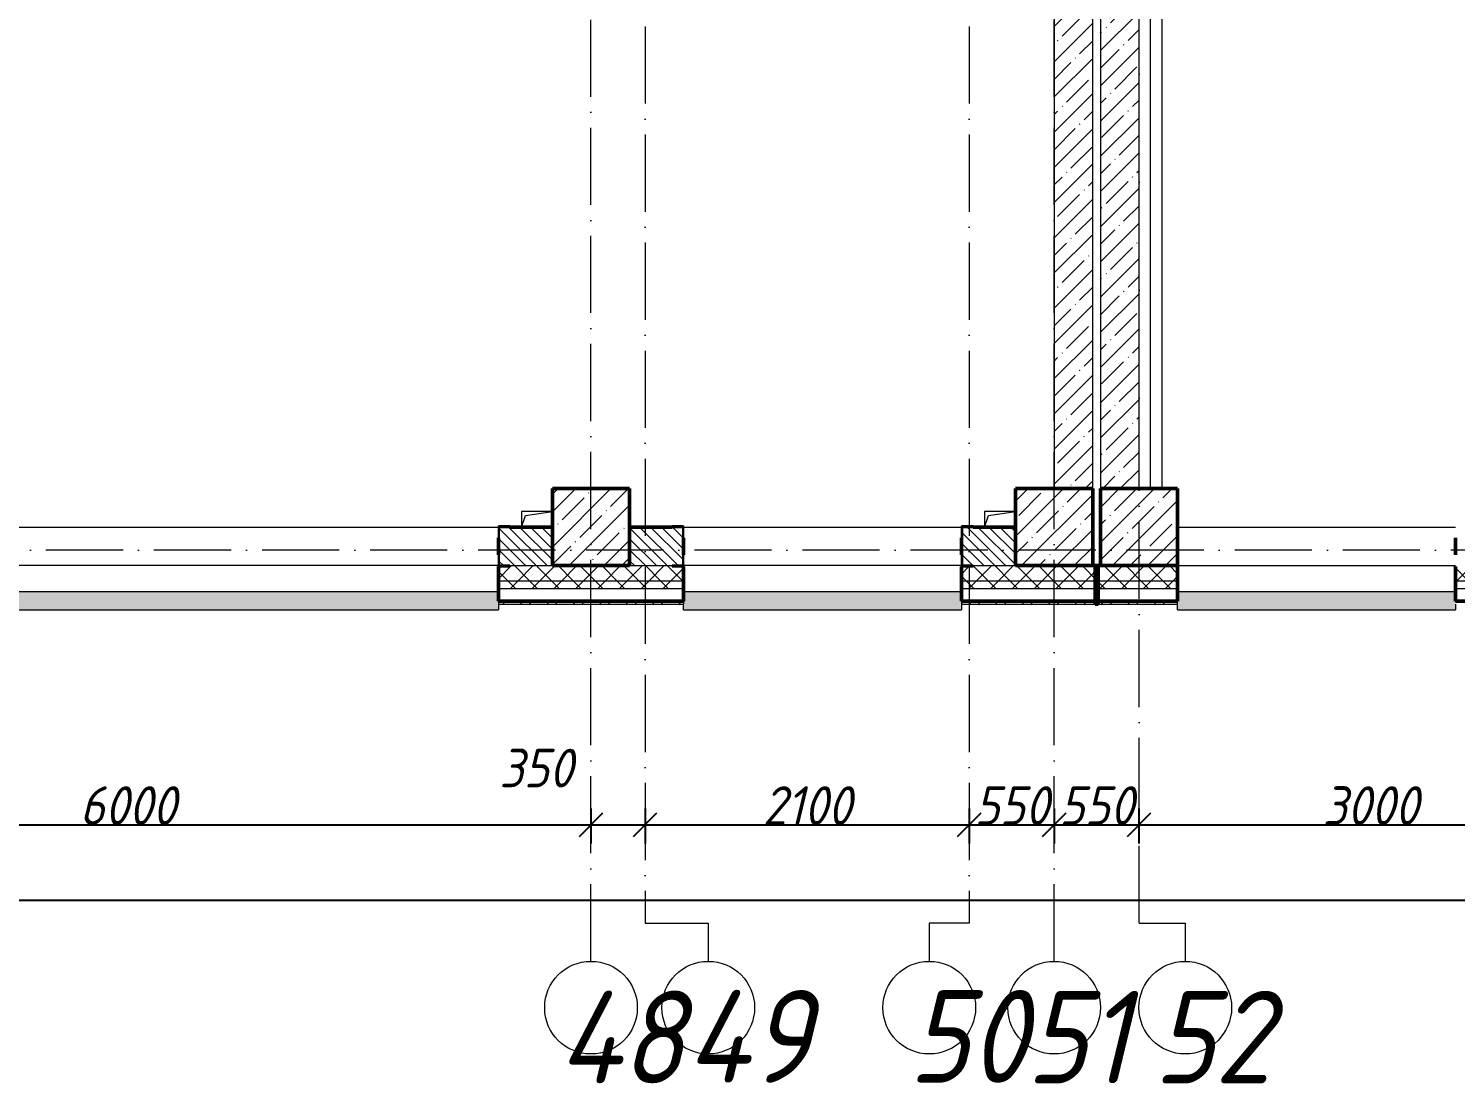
# Model space of a CAD drawing. Header units: millimetres. Extents: x -12989 to 629078, y -109036 to 555275.
# Drawn here: x 577970 to 587213, y 260618 to 267452 of the extents above; entities that cross this region are included whole.
import ezdxf

# ---------------------------------------------------------------- set-up
doc = ezdxf.new("R2010")
doc.units = ezdxf.units.MM
doc.linetypes.add('50_200_ШТРИХ_1Т_ш5_п1_п1_', pattern=[700, 500, -100, 0, -100])
for name, color, linetype, lineweight in [('A-____-____-DIMS', 7, 'Continuous', 9), ('A-DETL-____-OTLN-4', 7, 'Continuous', 18), ('A-GENM-____-MCUT', 7, 'Continuous', 25), ('A-GENM-____-OTLN', 7, 'Continuous', 9), ('A-GENM-____-OTLN-1', 7, 'Continuous', 25), ('A-GLAZ-____-OTLN', 7, 'Continuous', 9), ('A-WALL-____-MCUT-1', 7, 'Continuous', 9), ('A-WALL-____-MCUT-2', 7, 'Continuous', 50), ('A-WALL-____-MCUT-3', 7, 'Continuous', 9), ('A-WALL-____-OTLN', 7, 'Continuous', 9), ('A-WALL-____-PATT-1', 7, 'Continuous', 9), ('A-WALL-FNSH-MCUT-1', 7, 'Continuous', 9), ('S-COLS-____-MCUT', 7, 'Continuous', 50), ('S-COLS-____-OTLN', 7, 'Continuous', 9), ('S-GRID-____-IDEN', 7, 'Continuous', 9), ('S-GRID-____-OTLN', 7, 'Continuous', 9), ('S-GRID-____-OTLN-1', 7, '50_200_ШТРИХ_1Т_ш5_п1_п1_', 9)]:
    doc.layers.add(name, color=color, linetype=linetype, lineweight=lineweight)
doc.layers.add('A-GLAZ-____-OTLN-1', color=7, linetype='Continuous', lineweight=9, true_color=0xc0c0c0)
doc.styles.add('ISOCPEUR_I', font='isocpeui.ttf', dxfattribs={"width": 0.9, "height": 2.5})
doc.styles.add('ISOCPEUR_I_9', font='isocpeui.ttf', dxfattribs={"width": 0.9, "height": 250})
doc.dimstyles.new('ISO-2_5_0_9К_БОЛЬШОЙ_ОСИ', dxfattribs={"dimscale": 304.8, "dimtxt": 248.995294, "dimasz": 0.492126, "dimexe": 0.393701, "dimexo": 0, "dimgap": 0, "dimtad": 1, "dimdec": 0, "dimzin": 0, "dimdsep": 46, "dimtxsty": 'ISOCPEUR_I_9', "dimblk1": 'OBLIQUE', "dimblk2": 'OBLIQUE', "dimsah": 1, "dimcen": 0.09, "dimdle": 0.393701, "dimazin": 0, "dimtfac": 1, "dimtdec": 4, "dimtix": 1, "dimtmove": 0, "dimatfit": 3, "dimfxl": 1, "dimtvp": 1, "dimtolj": 1, "dimtzin": 0, "dimarcsym": 2})
doc.dimstyles.new('ISO-2_5_0_9К_БОЛЬШОЙ_ОСИ_1', dxfattribs={"dimscale": 304.8, "dimtxt": 248.995294, "dimasz": 0.492126, "dimexe": 0.393701, "dimexo": 0, "dimgap": 0, "dimtad": 1, "dimdec": 0, "dimzin": 0, "dimdsep": 46, "dimtxsty": 'ISOCPEUR_I_9', "dimblk1": 'OBLIQUE', "dimblk2": 'OBLIQUE', "dimsah": 1, "dimcen": 0.09, "dimdle": 0.393701, "dimazin": 0, "dimtfac": 1, "dimtdec": 4, "dimtix": 1, "dimtmove": 1, "dimatfit": 3, "dimfxl": 1, "dimtvp": 1, "dimtolj": 1, "dimtzin": 0, "dimarcsym": 2})
pattern_1 = [(45, (513013.31, 265891.49), (-114.04925, 114.04925), []), (45, (513127.36, 265891.49), (-114.04925, 114.04925), [201.612, -40.322, 3.353, -36.97])]
pattern_2 = [(135, (513013.31, 265891.49), (-35.35534, -35.35534), [])]
pattern_3 = [(45, (513013.31, 265891.49), (-85.53659, 85.53659), []), (45, (513070.34, 265891.49), (-85.53659, 85.53659), [])]
pattern_4 = [(45, (513013.31, 265891.49), (-70.71068, 70.71068), []), (135, (513013.31, 265891.49), (-70.71068, -70.71068), [])]

# ---------------------------------------------------------------- blocks, each defined once
blk = doc.blocks.new('BSC_Колонна _Прямоугольная - 500х500-V60-АР1_План отверстий 1 этажа в осях 1-64_А-ГГ')
at = {"layer": 'S-COLS-____-OTLN'}
h = blk.add_hatch(dxfattribs=at)
h.set_pattern_fill('FP_92', color=256, style=0, pattern_type=2)
h.set_pattern_definition([(45, (-71600, 1668.96), (-114.04925, 114.04925), []), (45, (-71485.95, 1668.96), (-114.04925, 114.04925), [201.613, -40.323, 3.353, -36.97])])
h.paths.add_polyline_path([(-250, -250), (250, -250), (250, 250), (-250, 250)], flags=0)
at = {"layer": 'S-COLS-____-MCUT'}
for p, q in [((250, 250), (-250, 250)), ((-250, 250), (-250, -250)), ((250, -250), (250, 250)), ((-250, -250), (250, -250))]:
    blk.add_line(p, q, dxfattribs=at)
blk = doc.blocks.new('BSC_Колонна _Прямоугольная - 500х500-V62-АР1_План отверстий 1 этажа в осях 1-64_А-ГГ')
at = {"layer": 'S-COLS-____-OTLN'}
h = blk.add_hatch(dxfattribs=at)
h.set_pattern_fill('FP_94', color=256, style=0, pattern_type=2)
h.set_pattern_definition([(45, (-68600, 1668.96), (-114.04925, 114.04925), []), (45, (-68485.95, 1668.96), (-114.04925, 114.04925), [201.613, -40.323, 3.353, -36.97])])
h.paths.add_polyline_path([(-250, -250), (250, -250), (250, 250), (-250, 250)], flags=0)
at = {"layer": 'S-COLS-____-MCUT'}
for p, q in [((250, 250), (-250, 250)), ((-250, 250), (-250, -250)), ((250, -250), (250, 250)), ((-250, -250), (250, -250))]:
    blk.add_line(p, q, dxfattribs=at)
blk = doc.blocks.new('BSC_Колонна _Прямоугольная - 500х500-V122-АР1_План отверстий 1 этажа в осях 1-64_А-ГГ')
at = {"layer": 'S-COLS-____-OTLN'}
h = blk.add_hatch(dxfattribs=at)
h.set_pattern_fill('FP_155', color=256, style=0, pattern_type=2)
h.set_pattern_definition([(45, (-72150, 1668.96), (-114.04925, 114.04925), []), (45, (-72035.95, 1668.96), (-114.04925, 114.04925), [201.613, -40.323, 3.353, -36.97])])
h.paths.add_polyline_path([(-250, -250), (250, -250), (250, 250), (-250, 250)], flags=0)
at = {"layer": 'S-COLS-____-MCUT'}
for p, q in [((250, 250), (-250, 250)), ((-250, 250), (-250, -250)), ((250, -250), (250, 250)), ((-250, -250), (250, -250))]:
    blk.add_line(p, q, dxfattribs=at)
blk = doc.blocks.new('Фахверк_СКБ_Уголок - 250_2700-27497298-АР1_План отверстий 1 этажа в осях 1-64_А-ГГ')
at = {"layer": 'A-GENM-____-MCUT'}
for p, q in [((200, 181), (125, 181)), ((125, 181), (125, 106)), ((125, 106), (131, 106)), ((131, 106), (131, 175)), ((131, 175), (200, 175)), ((200, 175), (200, 181)), ((131, -6), (125, -6)), ((125, -6), (125, -81)), ((125, -81), (200, -81)), ((131, -75), (131, -6)), ((200, -75), (131, -75)), ((200, -81), (200, -75))]:
    blk.add_line(p, q, dxfattribs=at)
blk = doc.blocks.new('Отлив_СКБ - Отлив витража_120_НВФ-31885688-АР1_План отверстий 1 этажа в осях 1-64_А-ГГ')
at = {"layer": 'A-GLAZ-____-OTLN-1'}
for points in [[(3948.7, -2), (4800, -2), (4800, 0), (0, 0), (0, -2), (413.8, -2)], [(3948.7, -120), (4800, -120), (4800, -2), (0, -2), (0, -120), (413.8, -120)]]:
    blk.add_hatch(color=256, dxfattribs=at).paths.add_polyline_path(points, flags=0)
at = {"layer": 'A-GLAZ-____-OTLN'}
for p, q in [((0, 0), (4800, 0)), ((4800, -2), (0, -2)), ((0, -120), (0, -83)), ((4800, -83), (4800, -120)), ((0, -120), (4800, -120))]:
    blk.add_line(p, q, dxfattribs=at)
blk = doc.blocks.new('AR_Отверстие прямоугольное _в плите_ - AR_Отверстие прямоугольное _в плите_-30511715-АР1_План отверстий 1 этажа в осях 1-64_А-ГГ')
at = {"layer": 'A-GENM-____-OTLN'}
for p, q in [((100, 50), (-100, 50)), ((-100, 50), (-100, -50)), ((-100, -50), (-75, 25)), ((-75, 25), (100, 50))]:
    blk.add_line(p, q, dxfattribs=at)
blk = doc.blocks.new('Отлив_СКБ - Отлив витража_120_НВФ-31885687-АР1_План отверстий 1 этажа в осях 1-64_А-ГГ')
at = {"layer": 'A-GLAZ-____-OTLN-1'}
for points in [[(0, -2), (1800, -2), (1800, 0), (0, 0)], [(0, -120), (1800, -120), (1800, -2), (0, -2), (0, -83)]]:
    blk.add_hatch(color=256, dxfattribs=at).paths.add_polyline_path(points, flags=0)
at = {"layer": 'A-GLAZ-____-OTLN'}
for p, q in [((0, 0), (1800, 0)), ((1800, -2), (0, -2)), ((0, -120), (0, -83)), ((1800, -63), (1800, -120)), ((0, -120), (1800, -120))]:
    blk.add_line(p, q, dxfattribs=at)
blk = doc.blocks.new('Отлив_СКБ - Отлив витража_120_НВФ-V210-АР1_План отверстий 1 этажа в осях 1-64_А-ГГ')
at = {"layer": 'A-GLAZ-____-OTLN-1'}
for points in [[(0, -2), (1800, -2), (1800, 0), (0, 0)], [(51.1, -120), (1800, -120), (1800, -2), (0, -2), (0, -120)]]:
    blk.add_hatch(color=256, dxfattribs=at).paths.add_polyline_path(points, flags=0)
at = {"layer": 'A-GLAZ-____-OTLN'}
for p, q in [((0, 0), (1800, 0)), ((1800, -2), (0, -2)), ((0, -120), (0, -83)), ((1800, -83), (1800, -120)), ((0, -120), (1800, -120))]:
    blk.add_line(p, q, dxfattribs=at)
blk = doc.blocks.new('Стены 8 - Стены 4-31196234-АР1_План отверстий 1 этажа в осях 1-64_А-ГГ')
at = {"layer": 'A-WALL-____-MCUT-2'}
for p, q in [((-1798.5, 41030.2), (-1798.5, 41010.2)), ((-1548.5, 41030.2), (-1798.5, 41030.2)), ((-1798.5, 41010.2), (-1548.5, 41010.2)), ((-1548.5, 41010.2), (-1548.5, 41030.2))]:
    blk.add_line(p, q, dxfattribs=at)
blk = doc.blocks.new('Ось сетки - Круг_Ø6_00__ISO-2_5_0_9K_-25732049-АР1_План отверстий 1 этажа в осях 1-64_А-ГГ')
at = {"layer": 'S-GRID-____-IDEN'}
blk.add_circle((0, 0), 3, dxfattribs=at)
blk = doc.blocks.new('_Oblique')
at = {"color": 0, "linetype": 'ByBlock', "lineweight": -2}
blk.add_line((-0.5, -0.5), (0.5, 0.5), dxfattribs=at)
blk = doc.blocks.new('*D5751')
at = {"layer": 'A-____-____-DIMS', "color": 0, "lineweight": -2, "transparency": 16777216}
for p, q in [((575613.3, 262399), (575613.3, 262173)), ((581613.3, 262399), (581613.3, 262173)), ((575493.3, 262293), (581733.3, 262293))]:
    blk.add_line(p, q, dxfattribs=at)
at = {"layer": 'Defpoints', "color": 0, "transparency": 16777216}
for p in [(575613.3, 262399), (581613.3, 262399), (581613.3, 262293)]:
    blk.add_point(p, dxfattribs=at)
at = {"layer": 'A-____-____-DIMS', "color": 0, "lineweight": -2, "transparency": 16777216, "xscale": 150, "yscale": 150, "zscale": 150, "rotation": 180}
blk.add_blockref('_Oblique', (575613.3, 262293), dxfattribs=at)
at = {"layer": 'A-____-____-DIMS', "color": 0, "lineweight": -2, "transparency": 16777216, "xscale": 150, "yscale": 150, "zscale": 150}
blk.add_blockref('_Oblique', (581613.3, 262293), dxfattribs=at)
at = {"layer": 'A-____-____-DIMS', "color": 0, "transparency": 16777216, "insert": (578613.3, 262418), "char_height": 250, "width": 758.478, "attachment_point": 5, "style": 'ISOCPEUR_I_9'}
blk.add_mtext('\\A1;6000', dxfattribs=at)
blk = doc.blocks.new('*D5752')
at = {"layer": 'A-____-____-DIMS', "color": 0, "lineweight": -2, "transparency": 16777216}
for p, q in [((581613.3, 262399), (581613.3, 262173)), ((581963.3, 262399), (581963.3, 262173)), ((581493.3, 262293), (582083.3, 262293))]:
    blk.add_line(p, q, dxfattribs=at)
at = {"layer": 'Defpoints', "color": 0, "transparency": 16777216}
for p in [(581613.3, 262399), (581963.3, 262399), (581963.3, 262293)]:
    blk.add_point(p, dxfattribs=at)
at = {"layer": 'A-____-____-DIMS', "color": 0, "lineweight": -2, "transparency": 16777216, "xscale": 150, "yscale": 150, "zscale": 150, "rotation": 180}
blk.add_blockref('_Oblique', (581613.3, 262293), dxfattribs=at)
at = {"layer": 'A-____-____-DIMS', "color": 0, "lineweight": -2, "transparency": 16777216, "xscale": 150, "yscale": 150, "zscale": 150}
blk.add_blockref('_Oblique', (581963.3, 262293), dxfattribs=at)
at = {"layer": 'A-____-____-DIMS', "color": 0, "transparency": 16777216, "insert": (581019.3, 262786.2), "char_height": 250, "width": 568.858, "attachment_point": 1, "line_spacing_factor": 1.149209, "style": 'ISOCPEUR_I_9'}
blk.add_mtext('\\A1;350', dxfattribs=at)
blk = doc.blocks.new('*D5753')
at = {"layer": 'A-____-____-DIMS', "color": 0, "lineweight": -2, "transparency": 16777216}
for p, q in [((581963.3, 262399), (581963.3, 262173)), ((584063.3, 262399), (584063.3, 262173)), ((581843.3, 262293), (584183.3, 262293))]:
    blk.add_line(p, q, dxfattribs=at)
at = {"layer": 'Defpoints', "color": 0, "transparency": 16777216}
for p in [(581963.3, 262399), (584063.3, 262399), (584063.3, 262293)]:
    blk.add_point(p, dxfattribs=at)
at = {"layer": 'A-____-____-DIMS', "color": 0, "lineweight": -2, "transparency": 16777216, "xscale": 150, "yscale": 150, "zscale": 150, "rotation": 180}
blk.add_blockref('_Oblique', (581963.3, 262293), dxfattribs=at)
at = {"layer": 'A-____-____-DIMS', "color": 0, "lineweight": -2, "transparency": 16777216, "xscale": 150, "yscale": 150, "zscale": 150}
blk.add_blockref('_Oblique', (584063.3, 262293), dxfattribs=at)
at = {"layer": 'A-____-____-DIMS', "color": 0, "transparency": 16777216, "insert": (583013.3, 262418), "char_height": 250, "width": 701.018, "attachment_point": 5, "style": 'ISOCPEUR_I_9'}
blk.add_mtext('\\A1;2100', dxfattribs=at)
blk = doc.blocks.new('*D5754')
at = {"layer": 'A-____-____-DIMS', "color": 0, "lineweight": -2, "transparency": 16777216}
for p, q in [((584063.3, 262399), (584063.3, 262173)), ((584613.3, 262399), (584613.3, 262173)), ((583943.3, 262293), (584733.3, 262293))]:
    blk.add_line(p, q, dxfattribs=at)
at = {"layer": 'Defpoints', "color": 0, "transparency": 16777216}
for p in [(584063.3, 262399), (584613.3, 262399), (584613.3, 262293)]:
    blk.add_point(p, dxfattribs=at)
at = {"layer": 'A-____-____-DIMS', "color": 0, "lineweight": -2, "transparency": 16777216, "xscale": 150, "yscale": 150, "zscale": 150, "rotation": 180}
blk.add_blockref('_Oblique', (584063.3, 262293), dxfattribs=at)
at = {"layer": 'A-____-____-DIMS', "color": 0, "lineweight": -2, "transparency": 16777216, "xscale": 150, "yscale": 150, "zscale": 150}
blk.add_blockref('_Oblique', (584613.3, 262293), dxfattribs=at)
at = {"layer": 'A-____-____-DIMS', "color": 0, "transparency": 16777216, "insert": (584338.3, 262418), "char_height": 250, "width": 568.858, "attachment_point": 5, "style": 'ISOCPEUR_I_9'}
blk.add_mtext('\\A1;550', dxfattribs=at)
blk = doc.blocks.new('*D5755')
at = {"layer": 'A-____-____-DIMS', "color": 0, "lineweight": -2, "transparency": 16777216}
for p, q in [((584613.3, 262399), (584613.3, 262173)), ((585163.3, 262399), (585163.3, 262173)), ((584493.3, 262293), (585283.3, 262293))]:
    blk.add_line(p, q, dxfattribs=at)
at = {"layer": 'Defpoints', "color": 0, "transparency": 16777216}
for p in [(584613.3, 262399), (585163.3, 262399), (585163.3, 262293)]:
    blk.add_point(p, dxfattribs=at)
at = {"layer": 'A-____-____-DIMS', "color": 0, "lineweight": -2, "transparency": 16777216, "xscale": 150, "yscale": 150, "zscale": 150, "rotation": 180}
blk.add_blockref('_Oblique', (584613.3, 262293), dxfattribs=at)
at = {"layer": 'A-____-____-DIMS', "color": 0, "lineweight": -2, "transparency": 16777216, "xscale": 150, "yscale": 150, "zscale": 150}
blk.add_blockref('_Oblique', (585163.3, 262293), dxfattribs=at)
at = {"layer": 'A-____-____-DIMS', "color": 0, "transparency": 16777216, "insert": (584888.3, 262418), "char_height": 250, "width": 568.858, "attachment_point": 5, "style": 'ISOCPEUR_I_9'}
blk.add_mtext('\\A1;550', dxfattribs=at)
blk = doc.blocks.new('*D5756')
at = {"layer": 'A-____-____-DIMS', "color": 0, "lineweight": -2, "transparency": 16777216}
for p, q in [((585163.3, 262399), (585163.3, 262173)), ((588163.3, 262399), (588163.3, 262173)), ((585043.3, 262293), (588283.3, 262293))]:
    blk.add_line(p, q, dxfattribs=at)
at = {"layer": 'Defpoints', "color": 0, "transparency": 16777216}
for p in [(585163.3, 262399), (588163.3, 262399), (588163.3, 262293)]:
    blk.add_point(p, dxfattribs=at)
at = {"layer": 'A-____-____-DIMS', "color": 0, "lineweight": -2, "transparency": 16777216, "xscale": 150, "yscale": 150, "zscale": 150, "rotation": 180}
blk.add_blockref('_Oblique', (585163.3, 262293), dxfattribs=at)
at = {"layer": 'A-____-____-DIMS', "color": 0, "lineweight": -2, "transparency": 16777216, "xscale": 150, "yscale": 150, "zscale": 150}
blk.add_blockref('_Oblique', (588163.3, 262293), dxfattribs=at)
at = {"layer": 'A-____-____-DIMS', "color": 0, "transparency": 16777216, "insert": (586663.3, 262418), "char_height": 250, "width": 758.478, "attachment_point": 5, "style": 'ISOCPEUR_I_9'}
blk.add_mtext('\\A1;3000', dxfattribs=at)
blk = doc.blocks.new('*D5763')
at = {"layer": 'A-____-____-DIMS', "color": 0, "lineweight": -2, "transparency": 16777216}
for p, q in [((510663.3, 261910.8), (510663.3, 261684.8)), ((614163.3, 261910.8), (614163.3, 261684.8)), ((510543.3, 261804.8), (614283.3, 261804.8))]:
    blk.add_line(p, q, dxfattribs=at)
at = {"layer": 'Defpoints', "color": 0, "transparency": 16777216}
for p in [(510663.3, 261910.8), (614163.3, 261910.8), (614163.3, 261804.8)]:
    blk.add_point(p, dxfattribs=at)
at = {"layer": 'A-____-____-DIMS', "color": 0, "lineweight": -2, "transparency": 16777216, "xscale": 150, "yscale": 150, "zscale": 150, "rotation": 180}
blk.add_blockref('_Oblique', (510663.3, 261804.8), dxfattribs=at)
at = {"layer": 'A-____-____-DIMS', "color": 0, "lineweight": -2, "transparency": 16777216, "xscale": 150, "yscale": 150, "zscale": 150}
blk.add_blockref('_Oblique', (614163.3, 261804.8), dxfattribs=at)
at = {"layer": 'A-____-____-DIMS', "color": 0, "transparency": 16777216, "insert": (562413.3, 261929.8), "char_height": 250, "width": 1080.257, "attachment_point": 5, "style": 'ISOCPEUR_I_9'}
blk.add_mtext('\\A1;103500', dxfattribs=at)

msp = doc.modelspace()

# ---------------------------------------------------------------- hatches: boundary and pattern name
at = {"layer": 'A-WALL-____-PATT-1'}
h = msp.add_hatch(dxfattribs=at)
h.set_pattern_fill('FP_27', color=256, style=0, pattern_type=2)
h.set_pattern_definition(pattern_1)
h.paths.add_polyline_path([(584863.3109, 264472.5335), (584863.3109, 271472.5335), (584613.3109, 271472.5335), (584613.3109, 264472.5335)], flags=0)
h = msp.add_hatch(dxfattribs=at)
h.set_pattern_fill('FP_27', color=256, style=0, pattern_type=2)
h.set_pattern_definition(pattern_1)
h.paths.add_polyline_path([(585163.3109, 264472.5335), (585163.3109, 271472.5335), (584913.3109, 271472.5335), (584913.3109, 264472.5335)], flags=0)
h = msp.add_hatch(dxfattribs=at)
h.set_pattern_fill('FP_6', color=256, style=0, pattern_type=2)
h.set_pattern_definition(pattern_2)
h.paths.add_polyline_path([(581363.3109, 263972.5335), (581363.3109, 264222.5335), (581019.3109, 264222.5335), (581019.3109, 264153.5335), (581013.3109, 264153.5335), (581013.3109, 264041.5335), (581019.3109, 264041.5335), (581019.3109, 263972.5335), (581269.3109, 263972.5335)], flags=0)
h.paths.add_polyline_path([(576207.3109, 263972.5335), (576207.3109, 264041.5335), (576213.3109, 264041.5335), (576213.3109, 264153.5335), (576207.3109, 264153.5335), (576207.3109, 264222.5335), (575863.3109, 264222.5335), (575863.3109, 263972.5335), (576138.3109, 263972.5335)], flags=0)
h = msp.add_hatch(dxfattribs=at)
h.set_pattern_fill('FP_6', color=256, style=0, pattern_type=2)
h.set_pattern_definition(pattern_2)
h.paths.add_polyline_path([(584088.3109, 263972.5335), (584363.3109, 263972.5335), (584363.3109, 264222.5335), (584019.3109, 264222.5335), (584019.3109, 264153.5335), (584013.3109, 264153.5335), (584013.3109, 264041.5335), (584019.3109, 264041.5335), (584019.3109, 263972.5335)], flags=0)
h.paths.add_polyline_path([(582138.3109, 263972.5335), (582207.3109, 263972.5335), (582207.3109, 264041.5335), (582213.3109, 264041.5335), (582213.3109, 264153.5335), (582207.3109, 264153.5335), (582207.3109, 264222.5335), (581863.3109, 264222.5335), (581863.3109, 263972.5335), (581929.468, 263972.5335)], flags=0)
h = msp.add_hatch(dxfattribs=at)
h.set_pattern_fill('FP_1', color=256, style=0, pattern_type=2)
h.set_pattern_definition(pattern_4)
h.paths.add_polyline_path([(613743.8252, 263872.5335), (614263.3109, 263872.5335), (614263.3109, 263972.5335), (605238.3109, 263972.5335), (605238.3109, 263966.5335), (605163.3109, 263966.5335), (605163.3109, 263872.5335), (611976.3609, 263872.5335)], flags=0)
h.paths.add_polyline_path([(603139.0395, 263872.5335), (603363.3109, 263872.5335), (603363.3109, 263966.5335), (603288.3109, 263966.5335), (603288.3109, 263972.5335), (598513.3109, 263972.5335), (598513.3109, 263872.5335), (602255.3073, 263872.5335)], flags=0)
h.paths.add_polyline_path([(597113.3109, 263872.5335), (597113.3109, 263972.5335), (596513.3109, 263972.5335), (596513.3109, 263872.5335)], flags=0)
h.paths.add_polyline_path([(594413.3109, 263872.5335), (594413.3109, 263972.5335), (593288.3109, 263972.5335), (593288.3109, 263966.5335), (593213.3109, 263966.5335), (593213.3109, 263872.5335), (594301.718, 263872.5335)], flags=0)
h.paths.add_polyline_path([(591413.3109, 263872.5335), (591413.3109, 263966.5335), (591338.3109, 263966.5335), (591338.3109, 263972.5335), (590288.3109, 263972.5335), (590288.3109, 263966.5335), (590213.3109, 263966.5335), (590213.3109, 263872.5335), (590766.7895, 263872.5335)], flags=0)
h.paths.add_polyline_path([(587288.3109, 263872.5335), (588413.3109, 263872.5335), (588413.3109, 263972.5335), (587288.3109, 263972.5335), (587288.3109, 263966.5335), (587213.3109, 263966.5335), (587213.3109, 263872.5335), (587231.8609, 263872.5335)], flags=0)
h.paths.add_polyline_path([(585413.3109, 263872.5335), (585413.3109, 263972.5335), (584088.3109, 263972.5335), (584088.3109, 263966.5335), (584013.3109, 263966.5335), (584013.3109, 263872.5335), (584580.6645, 263872.5335)], flags=0)
h.paths.add_polyline_path([(581929.468, 263872.5335), (582213.3109, 263872.5335), (582213.3109, 263966.5335), (582138.3109, 263966.5335), (582138.3109, 263972.5335), (581088.3109, 263972.5335), (581088.3109, 263966.5335), (581013.3109, 263966.5335), (581013.3109, 263872.5335), (581863.3109, 263872.5335)], flags=0)
h.paths.add_polyline_path([(575743.343, 263872.5335), (576213.3109, 263872.5335), (576213.3109, 263966.5335), (576138.3109, 263966.5335), (576138.3109, 263972.5335), (575088.3109, 263972.5335), (575088.3109, 263966.5335), (575013.3109, 263966.5335), (575013.3109, 263872.5335), (575363.3109, 263872.5335)], flags=0)
h.paths.add_polyline_path([(573213.3109, 263872.5335), (573213.3109, 263966.5335), (573138.3109, 263966.5335), (573138.3109, 263972.5335), (572088.3109, 263972.5335), (572088.3109, 263966.5335), (572013.3109, 263966.5335), (572013.3109, 263872.5335), (573092.1466, 263872.5335)], flags=0)
h.paths.add_polyline_path([(569557.218, 263872.5335), (570213.3109, 263872.5335), (570213.3109, 263966.5335), (570138.3109, 263966.5335), (570138.3109, 263972.5335), (569088.3109, 263972.5335), (569088.3109, 263966.5335), (569013.3109, 263966.5335), (569013.3109, 263872.5335), (569088.3109, 263872.5335)], flags=0)
h.paths.add_polyline_path([(566906.0216, 263872.5335), (567213.3109, 263872.5335), (567213.3109, 263966.5335), (567138.3109, 263966.5335), (567138.3109, 263972.5335), (566088.3109, 263972.5335), (566088.3109, 263966.5335), (566013.3109, 263966.5335), (566013.3109, 263872.5335), (566863.3109, 263872.5335)], flags=0)
h.paths.add_polyline_path([(563363.3109, 263872.5335), (564213.3109, 263872.5335), (564213.3109, 263966.5335), (564138.3109, 263966.5335), (564138.3109, 263972.5335), (563088.3109, 263972.5335), (563088.3109, 263966.5335), (563013.3109, 263966.5335), (563013.3109, 263872.5335), (563088.3109, 263872.5335)], flags=0)
h.paths.add_polyline_path([(561207.3109, 263872.5335), (561213.3109, 263872.5335), (561213.3109, 263966.5335), (561138.3109, 263966.5335), (561138.3109, 263972.5335), (560088.3109, 263972.5335), (560088.3109, 263966.5335), (560013.3109, 263966.5335), (560013.3109, 263872.5335), (561138.3109, 263872.5335)], flags=0)
h.paths.add_polyline_path([(558068.7002, 263872.5335), (558213.3109, 263872.5335), (558213.3109, 263966.5335), (558138.3109, 263966.5335), (558138.3109, 263972.5335), (557088.3109, 263972.5335), (557088.3109, 263966.5335), (557013.3109, 263966.5335), (557013.3109, 263872.5335), (557863.3109, 263872.5335)], flags=0)
h.paths.add_polyline_path([(555138.3109, 263872.5335), (555213.3109, 263872.5335), (555213.3109, 263966.5335), (555138.3109, 263966.5335), (555138.3109, 263972.5335), (554088.3109, 263972.5335), (554088.3109, 263966.5335), (554013.3109, 263966.5335), (554013.3109, 263872.5335), (554863.3109, 263872.5335)], flags=0)
h.paths.add_polyline_path([(551882.5751, 263872.5335), (552213.3109, 263872.5335), (552213.3109, 263966.5335), (552138.3109, 263966.5335), (552138.3109, 263972.5335), (551348.3109, 263972.5335), (551348.3109, 263872.5335), (551863.3109, 263872.5335)], flags=0)
h.paths.add_polyline_path([(551328.3109, 263872.5335), (551328.3109, 263972.5335), (550809.3109, 263972.5335), (550809.3109, 263872.5335), (550998.843, 263872.5335)], flags=0)
h.paths.add_polyline_path([(539510.3251, 263872.5335), (540013.3109, 263872.5335), (540013.3109, 263966.5335), (539938.3109, 263966.5335), (539938.3109, 263972.5335), (538809.3109, 263972.5335), (538809.3109, 263872.5335)], flags=0)
h.paths.add_polyline_path([(536938.3109, 263872.5335), (537013.3109, 263872.5335), (537013.3109, 263966.5335), (536938.3109, 263966.5335), (536938.3109, 263972.5335), (535888.3109, 263972.5335), (535888.3109, 263966.5335), (535813.3109, 263966.5335), (535813.3109, 263972.5335), (535809.3109, 263972.5335), (535809.3109, 263872.5335), (535975.3966, 263872.5335)], flags=0)
h.paths.add_polyline_path([(534013.3109, 263872.5335), (534013.3109, 263966.5335), (533938.3109, 263966.5335), (533938.3109, 263972.5335), (532809.3109, 263972.5335), (532809.3109, 263872.5335), (533324.2001, 263872.5335)], flags=0)
h.paths.add_polyline_path([(531013.3109, 263872.5335), (531013.3109, 263966.5335), (530938.3109, 263966.5335), (530938.3109, 263972.5335), (529809.3109, 263972.5335), (529809.3109, 263872.5335), (530673.0037, 263872.5335)], flags=0)
h.paths.add_polyline_path([(527413.3109, 263872.5335), (528013.3109, 263872.5335), (528013.3109, 263966.5335), (527938.3109, 263966.5335), (527938.3109, 263972.5335), (526888.3109, 263972.5335), (526888.3109, 263966.5335), (526813.3109, 263966.5335), (526813.3109, 263972.5335), (526809.3109, 263972.5335), (526809.3109, 263872.5335), (527138.0751, 263872.5335)], flags=0)
h.paths.add_polyline_path([(525807.3109, 263872.5335), (525813.3109, 263872.5335), (525813.3109, 263966.5335), (525738.3109, 263966.5335), (525738.3109, 263972.5335), (520488.3109, 263972.5335), (520488.3109, 263966.5335), (520413.3109, 263966.5335), (520413.3109, 263872.5335), (525738.3109, 263872.5335)], flags=0)
h.paths.add_polyline_path([(518300.7537, 263872.5335), (519417.3109, 263872.5335), (519417.3109, 263972.5335), (519413.3109, 263972.4447), (519413.3109, 263966.5335), (519338.3109, 263966.5335), (519338.3109, 263972.5335), (514913.3109, 263972.5335), (514913.3109, 263872.5335), (516533.2894, 263872.5335)], flags=0)
h.paths.add_polyline_path([(513513.3109, 263872.5335), (513513.3109, 263972.5335), (512913.3109, 263972.5335), (512913.3109, 263872.5335), (512998.3608, 263872.5335)], flags=0)
h.paths.add_polyline_path([(510563.3109, 263872.5335), (510813.3109, 263872.5335), (510813.3109, 263972.5335), (510563.3109, 263972.5335)], flags=0)
h = msp.add_hatch(dxfattribs=at)
h.set_pattern_fill('FP_1', color=256, style=0, pattern_type=2)
h.set_pattern_definition(pattern_4)
h.paths.add_polyline_path([(613743.8252, 263822.5335), (614363.3109, 263822.5335), (614363.3109, 263872.5335), (605163.3109, 263872.5335), (605163.3109, 263822.5335), (611976.3609, 263822.5335)], flags=0)
h.paths.add_polyline_path([(602255.3073, 263822.5335), (603363.3109, 263822.5335), (603363.3109, 263872.5335), (598513.3109, 263872.5335), (598513.3109, 263822.5335), (601371.5752, 263822.5335)], flags=0)
h.paths.add_polyline_path([(596513.3109, 263822.5335), (597113.3109, 263822.5335), (597113.3109, 263872.5335), (596513.3109, 263872.5335)], flags=0)
h.paths.add_polyline_path([(593213.3109, 263822.5335), (594413.3109, 263822.5335), (594413.3109, 263872.5335), (593213.3109, 263872.5335)], flags=0)
h.paths.add_polyline_path([(590766.7895, 263822.5335), (591413.3109, 263822.5335), (591413.3109, 263872.5335), (590213.3109, 263872.5335), (590213.3109, 263822.5335)], flags=0)
h.paths.add_polyline_path([(587231.8609, 263822.5335), (588413.3109, 263822.5335), (588413.3109, 263872.5335), (587213.3109, 263872.5335), (587213.3109, 263822.5335)], flags=0)
h.paths.add_polyline_path([(585413.3109, 263822.5335), (585413.3109, 263872.5335), (584013.3109, 263872.5335), (584013.3109, 263822.5335), (584580.6645, 263822.5335)], flags=0)
h.paths.add_polyline_path([(582213.3109, 263822.5335), (582213.3109, 263872.5335), (581013.3109, 263872.5335), (581013.3109, 263822.5335), (581929.468, 263822.5335)], flags=0)
h.paths.add_polyline_path([(575013.3109, 263822.5335), (576213.3109, 263822.5335), (576213.3109, 263872.5335), (575013.3109, 263872.5335)], flags=0)
h.paths.add_polyline_path([(573213.3109, 263822.5335), (573213.3109, 263872.5335), (572013.3109, 263872.5335), (572013.3109, 263822.5335), (573092.1466, 263822.5335)], flags=0)
h.paths.add_polyline_path([(569557.218, 263822.5335), (570213.3109, 263822.5335), (570213.3109, 263872.5335), (569013.3109, 263872.5335), (569013.3109, 263822.5335)], flags=0)
h.paths.add_polyline_path([(567213.3109, 263822.5335), (567213.3109, 263872.5335), (566013.3109, 263872.5335), (566013.3109, 263822.5335), (566906.0216, 263822.5335)], flags=0)
h.paths.add_polyline_path([(564213.3109, 263822.5335), (564213.3109, 263872.5335), (563013.3109, 263872.5335), (563013.3109, 263822.5335), (563371.093, 263822.5335)], flags=0)
h.paths.add_polyline_path([(561213.3109, 263822.5335), (561213.3109, 263872.5335), (560013.3109, 263872.5335), (560013.3109, 263822.5335), (560719.8966, 263822.5335)], flags=0)
h.paths.add_polyline_path([(557013.3109, 263822.5335), (558213.3109, 263822.5335), (558213.3109, 263872.5335), (557013.3109, 263872.5335)], flags=0)
h.paths.add_polyline_path([(554013.3109, 263822.5335), (555213.3109, 263822.5335), (555213.3109, 263872.5335), (554013.3109, 263872.5335)], flags=0)
h.paths.add_polyline_path([(551348.3109, 263822.5335), (552213.3109, 263822.5335), (552213.3109, 263872.5335), (551348.3109, 263872.5335)], flags=0)
h.paths.add_polyline_path([(550809.3109, 263822.5335), (551328.3109, 263822.5335), (551328.3109, 263872.5335), (550809.3109, 263872.5335)], flags=0)
h.paths.add_polyline_path([(539510.3251, 263822.5335), (540013.3109, 263822.5335), (540013.3109, 263872.5335), (538809.3109, 263872.5335), (538809.3109, 263822.5335)], flags=0)
h.paths.add_polyline_path([(535809.3109, 263822.5335), (537013.3109, 263822.5335), (537013.3109, 263872.5335), (535809.3109, 263872.5335)], flags=0)
h.paths.add_polyline_path([(532809.3109, 263822.5335), (534013.3109, 263822.5335), (534013.3109, 263872.5335), (532809.3109, 263872.5335)], flags=0)
h.paths.add_polyline_path([(531013.3109, 263822.5335), (531013.3109, 263872.5335), (529809.3109, 263872.5335), (529809.3109, 263822.5335), (530673.0037, 263822.5335)], flags=0)
h.paths.add_polyline_path([(528013.3109, 263822.5335), (528013.3109, 263872.5335), (526809.3109, 263872.5335), (526809.3109, 263822.5335), (527138.0751, 263822.5335)], flags=0)
h.paths.add_polyline_path([(525370.6108, 263822.5335), (525813.3109, 263822.5335), (525813.3109, 263872.5335), (520413.3109, 263872.5335), (520413.3109, 263822.5335), (523603.1465, 263822.5335)], flags=0)
h.paths.add_polyline_path([(518300.7537, 263822.5335), (519417.3109, 263822.5335), (519417.3109, 263872.5335), (514913.3109, 263872.5335), (514913.3109, 263822.5335), (516533.2894, 263822.5335)], flags=0)
h.paths.add_polyline_path([(513513.3109, 263822.5335), (513513.3109, 263872.5335), (512913.3109, 263872.5335), (512913.3109, 263822.5335), (512998.3608, 263822.5335)], flags=0)
h.paths.add_polyline_path([(510563.3109, 263822.5335), (510813.3109, 263822.5335), (510813.3109, 263872.5335), (510563.3109, 263872.5335)], flags=0)
h = msp.add_hatch(dxfattribs=at)
h.set_pattern_fill('FP_3', color=256, style=0, pattern_type=2)
h.set_pattern_definition(pattern_3)
h.paths.add_polyline_path([(584580.6645, 263722.5335), (584878.3109, 263722.5335), (584878.3109, 263742.5335), (584014.3109, 263742.5335), (584014.3109, 263722.5335)], flags=0)
h.paths.add_polyline_path([(582214.3109, 263722.5335), (582214.3109, 263742.5335), (581013.3109, 263742.5335), (581013.3109, 263722.5335), (581929.468, 263722.5335)], flags=0)
h.paths.add_polyline_path([(575743.343, 263722.5335), (576213.3109, 263722.5335), (576213.3109, 263742.5335), (575013.3109, 263742.5335), (575013.3109, 263722.5335)], flags=0)
h.paths.add_polyline_path([(573213.3109, 263722.5335), (573213.3109, 263742.5335), (572013.3109, 263742.5335), (572013.3109, 263722.5335), (573092.1466, 263722.5335)], flags=0)
h.paths.add_polyline_path([(569557.218, 263722.5335), (570213.3109, 263722.5335), (570213.3109, 263742.5335), (569013.3109, 263742.5335), (569013.3109, 263722.5335)], flags=0)
h.paths.add_polyline_path([(566906.0216, 263722.5335), (567213.3109, 263722.5335), (567213.3109, 263742.5335), (566013.3109, 263742.5335), (566013.3109, 263722.5335), (566022.2894, 263722.5335)], flags=0)
h.paths.add_polyline_path([(564213.3109, 263722.5335), (564213.3109, 263742.5335), (563014.3109, 263742.5335), (563014.3109, 263722.5335), (563371.093, 263722.5335)], flags=0)
h.paths.add_polyline_path([(561214.3109, 263722.5335), (561214.3109, 263742.5335), (560013.3109, 263742.5335), (560013.3109, 263722.5335), (560719.8966, 263722.5335)], flags=0)
h.paths.add_polyline_path([(558068.7002, 263722.5335), (558213.3109, 263722.5335), (558213.3109, 263742.5335), (557014.3109, 263742.5335), (557014.3109, 263722.5335), (557184.968, 263722.5335)], flags=0)
h.paths.add_polyline_path([(555214.3109, 263722.5335), (555214.3109, 263742.5335), (554013.3109, 263742.5335), (554013.3109, 263722.5335), (554533.7716, 263722.5335)], flags=0)
h.paths.add_polyline_path([(551882.5751, 263722.5335), (552213.3109, 263722.5335), (552213.3109, 263742.5335), (551348.3109, 263742.5335), (551348.3109, 263722.5335), (551440.7091, 263722.5335)], flags=0)
h = msp.add_hatch(dxfattribs=at)
h.set_pattern_fill('FP_3', color=256, style=0, pattern_type=2)
h.set_pattern_definition(pattern_3)
h.paths.add_polyline_path([(614493.3109, 263722.5335), (614493.3109, 263742.5335), (605163.3109, 263742.5335), (605163.3109, 263722.5335), (613743.8252, 263722.5335)], flags=0)
h.paths.add_polyline_path([(603139.0395, 263722.5335), (603363.3109, 263722.5335), (603363.3109, 263742.5335), (598513.3109, 263742.5335), (598513.3109, 263722.5335), (602255.3073, 263722.5335)], flags=0)
h.paths.add_polyline_path([(597113.3109, 263722.5335), (597113.3109, 263742.5335), (596513.3109, 263742.5335), (596513.3109, 263722.5335)], flags=0)
h.paths.add_polyline_path([(593213.3109, 263722.5335), (594413.3109, 263722.5335), (594413.3109, 263742.5335), (593213.3109, 263742.5335)], flags=0)
h.paths.add_polyline_path([(591413.3109, 263722.5335), (591413.3109, 263742.5335), (590213.3109, 263742.5335), (590213.3109, 263722.5335), (590766.7895, 263722.5335)], flags=0)
h.paths.add_polyline_path([(588413.3109, 263722.5335), (588413.3109, 263742.5335), (587213.3109, 263742.5335), (587213.3109, 263722.5335), (587231.8609, 263722.5335)], flags=0)
h.paths.add_polyline_path([(585413.3109, 263722.5335), (585413.3109, 263742.5335), (584898.3109, 263742.5335), (584898.3109, 263722.5335)], flags=0)

# ---------------------------------------------------------------- linework, layer by layer
at = {"layer": 'A-DETL-____-OTLN-4'}
for p, q in [((585238.3109, 264472.5335), (585238.3109, 271472.5335)), ((585313.3109, 264472.5335), (585313.3109, 271472.5335))]:
    msp.add_line(p, q, dxfattribs=at)
at = {"layer": 'A-WALL-____-MCUT-1'}
for p, q in [((584613.3109, 271472.5335), (584613.3109, 264472.5335)), ((584863.3109, 264472.5335), (584863.3109, 271472.5335)), ((584913.3109, 271472.5335), (584913.3109, 264472.5335)), ((585163.3109, 264472.5335), (585163.3109, 271472.5335))]:
    msp.add_line(p, q, dxfattribs=at)
at = {"layer": 'A-WALL-____-MCUT-2'}
for p, q in [((581363.3109, 264222.5335), (581088.3109, 264222.5335)), ((582138.3109, 264222.5335), (581863.3109, 264222.5335)), ((584363.3109, 264222.5335), (584088.3109, 264222.5335)), ((581013.3109, 264153.5335), (581013.3109, 264041.5335)), ((582213.3109, 264041.5335), (582213.3109, 264153.5335)), ((584013.3109, 264153.5335), (584013.3109, 264041.5335)), ((587213.3109, 264153.5335), (587213.3109, 264041.5335)), ((581013.3109, 263966.5335), (581013.3109, 263742.5335)), ((582213.3109, 263742.5335), (582213.3109, 263966.5335)), ((584013.3109, 263966.5335), (584013.3109, 263742.5335)), ((584913.3109, 263972.5335), (584863.3109, 263972.5335)), ((585413.3109, 263742.5335), (585413.3109, 263972.5335)), ((587213.3109, 263966.5335), (587213.3109, 263742.5335)), ((581013.3109, 263742.5335), (582213.3109, 263742.5335)), ((584013.3109, 263742.5335), (585413.3109, 263742.5335)), ((587213.3109, 263742.5335), (588413.3109, 263742.5335))]:
    msp.add_line(p, q, dxfattribs=at)
at = {"layer": 'A-WALL-____-MCUT-3'}
for p, q in [((581088.3109, 263972.5335), (581363.3109, 263972.5335)), ((581863.3109, 263972.5335), (582138.3109, 263972.5335)), ((584088.3109, 263972.5335), (584363.3109, 263972.5335)), ((582213.3109, 263872.5335), (581013.3109, 263872.5335)), ((582213.3109, 263822.5335), (581013.3109, 263822.5335)), ((585413.3109, 263872.5335), (584013.3109, 263872.5335)), ((585413.3109, 263822.5335), (584013.3109, 263822.5335)), ((588413.3109, 263872.5335), (587213.3109, 263872.5335)), ((588413.3109, 263822.5335), (587213.3109, 263822.5335))]:
    msp.add_line(p, q, dxfattribs=at)
at = {"layer": 'A-WALL-____-OTLN'}
for p, q in [((576213.3109, 264222.5335), (581013.3109, 264222.5335)), ((582213.3109, 264222.5335), (584013.3109, 264222.5335)), ((585413.3109, 264222.5335), (587213.3109, 264222.5335)), ((581013.3109, 263972.5335), (576213.3109, 263972.5335)), ((584013.3109, 263972.5335), (582213.3109, 263972.5335)), ((585413.3109, 263972.5335), (587213.3109, 263972.5335))]:
    msp.add_line(p, q, dxfattribs=at)
at = {"layer": 'A-WALL-FNSH-MCUT-1'}
for p, q in [((581013.3109, 263742.5335), (581013.3109, 263722.5335)), ((581013.3109, 263722.5335), (582214.3109, 263722.5335)), ((582214.3109, 263742.5335), (582213.3109, 263742.5335)), ((582214.3109, 263722.5335), (582214.3109, 263742.5335)), ((584014.3109, 263742.5335), (584014.3109, 263722.5335)), ((584014.3109, 263722.5335), (584878.3109, 263722.5335)), ((584878.3109, 263722.5335), (584878.3109, 263742.5335)), ((584898.3109, 263742.5335), (584898.3109, 263722.5335)), ((584898.3109, 263722.5335), (585413.3109, 263722.5335)), ((585413.3109, 263722.5335), (585413.3109, 263742.5335))]:
    msp.add_line(p, q, dxfattribs=at)
at = {"layer": 'S-GRID-____-OTLN'}
for p, q in [((581963.3109, 261656.4634), (582373.0439, 261656.4634)), ((582373.0439, 261656.4634), (582373.0439, 261408.8852)), ((583804.6979, 261656.4634), (583804.6979, 261408.8852)), ((584063.3109, 261656.4634), (583804.6979, 261656.4634)), ((585163.3109, 261656.4634), (585462.9832, 261656.4634)), ((585462.9832, 261656.4634), (585462.9832, 261408.8852))]:
    msp.add_line(p, q, dxfattribs=at)
at = {"layer": 'S-GRID-____-OTLN-1'}
for p, q in [((581963.3109, 315772.4512), (581963.3109, 261656.4634)), ((584063.3109, 315772.4512), (584063.3109, 261656.4634)), ((581613.3109, 261408.8852), (581613.3109, 276042.0309)), ((584613.3109, 261408.8852), (584613.3109, 276042.0309)), ((585163.3109, 261656.4634), (585163.3109, 276042.0309)), ((617087.7175, 264072.5335), (508344.5407, 264072.5335)), ((617087.7175, 264072.5335), (508344.5407, 264072.5335))]:
    msp.add_line(p, q, dxfattribs=at)

# ---------------------------------------------------------------- block references
at = {"layer": 'A-GENM-____-OTLN'}
for p in [(581263.3109, 264272.5335), (584263.3109, 264272.5335)]:
    msp.add_blockref('AR_Отверстие прямоугольное _в плите_ - AR_Отверстие прямоугольное _в плите_-30511715-АР1_План отверстий 1 этажа в осях 1-64_А-ГГ', p, dxfattribs=at)
at = {"layer": 'A-GENM-____-OTLN-1'}
for p in [(580888.3109, 264047.5335), (583888.3109, 264047.5335)]:
    msp.add_blockref('Фахверк_СКБ_Уголок - 250_2700-27497298-АР1_План отверстий 1 этажа в осях 1-64_А-ГГ', p, dxfattribs=at)
at = {"layer": 'A-GENM-____-OTLN-1', "rotation": 180}
msp.add_blockref('Фахверк_СКБ_Уголок - 250_2700-27497298-АР1_План отверстий 1 этажа в осях 1-64_А-ГГ', (582338.3109, 264147.5335), dxfattribs=at)
at = {"layer": 'A-GLAZ-____-OTLN'}
for name, p in [('Отлив_СКБ - Отлив витража_120_НВФ-31885688-АР1_План отверстий 1 этажа в осях 1-64_А-ГГ', (576213.3109, 263805.5335)), ('Отлив_СКБ - Отлив витража_120_НВФ-31885687-АР1_План отверстий 1 этажа в осях 1-64_А-ГГ', (582213.3109, 263805.5335)), ('Отлив_СКБ - Отлив витража_120_НВФ-V210-АР1_План отверстий 1 этажа в осях 1-64_А-ГГ', (585413.3109, 263805.5335))]:
    msp.add_blockref(name, p, dxfattribs=at)
at = {"layer": 'A-WALL-____-OTLN', "rotation": 89.9999999999999}
msp.add_blockref('Стены 8 - Стены 4-31196234-АР1_План отверстий 1 этажа в осях 1-64_А-ГГ', (625908.5529, 265521.0453), dxfattribs=at)
at = {"layer": 'S-COLS-____-OTLN'}
for name, p in [('BSC_Колонна _Прямоугольная - 500х500-V62-АР1_План отверстий 1 этажа в осях 1-64_А-ГГ', (581613.3109, 264222.5335)), ('BSC_Колонна _Прямоугольная - 500х500-V60-АР1_План отверстий 1 этажа в осях 1-64_А-ГГ', (584613.3109, 264222.5335)), ('BSC_Колонна _Прямоугольная - 500х500-V122-АР1_План отверстий 1 этажа в осях 1-64_А-ГГ', (585163.3109, 264222.5335))]:
    msp.add_blockref(name, p, dxfattribs=at)
at = {"layer": 'S-GRID-____-IDEN', "xscale": 99.99999999999993, "yscale": 99.99999999999993, "zscale": 99.99999999999993}
for p in [(581613.3109, 261108.8852), (584613.3109, 261108.8852), (585462.9832, 261108.8852)]:
    msp.add_blockref('Ось сетки - Круг_Ø6_00__ISO-2_5_0_9K_-25732049-АР1_План отверстий 1 этажа в осях 1-64_А-ГГ', p, dxfattribs=at)
at = {"layer": 'S-GRID-____-IDEN', "xscale": 99.99999999999993, "yscale": 99.99999999999993, "zscale": 99.99999999999993, "rotation": 180}
for p in [(582373.0439, 261108.8852), (583804.6979, 261108.8852)]:
    msp.add_blockref('Ось сетки - Круг_Ø6_00__ISO-2_5_0_9K_-25732049-АР1_План отверстий 1 этажа в осях 1-64_А-ГГ', p, dxfattribs=at)

# ---------------------------------------------------------------- texts
at = {"layer": 'S-GRID-____-IDEN', "char_height": 600, "attachment_point": 1, "style": 'ISOCPEUR_I'}
for s, insert, width in [('49', (582229.6722, 261222.8189), 425.696062), ('50', (583670.3262, 261222.8189), 404.0505), ('48', (581399.3826, 261217.6599), 425.696062), ('51', (584432.2326, 261217.6599), 346.329), ('52', (585258.0548, 261217.6599), 404.0505)]:
    msp.add_mtext(s, dxfattribs=dict(at, insert=insert, width=width))

# ---------------------------------------------------------------- dimensions: what is measured, and where the dimension line sits
at = {"layer": 'A-____-____-DIMS'}
dim = msp.add_linear_dim(base=(581963.3109, 262292.9686), p1=(581613.3109, 262399.0346), p2=(581963.3109, 262399.0346), dimstyle='ISO-2_5_0_9К_БОЛЬШОЙ_ОСИ_1', override={"dimpost": '<>', "dimfxl": 350}, dxfattribs=at)
dim.commit()
dim.dimension.update_dxf_attribs({"geometry": '*D5752', "text_midpoint": (581303.6853, 262452.9159), "dimtype": 160})
for base, p1, p2, override, picture, middle in [((581613.3109, 262292.9686), (575613.3109, 262399.0346), (581613.3109, 262399.0346), {"dimpost": '<>', "dimfxl": 6000}, '*D5751', (578613.3109, 262417.9686)), ((584063.3109, 262292.9686), (581963.3109, 262399.0346), (584063.3109, 262399.0346), {"dimpost": '<>', "dimfxl": 2100}, '*D5753', (583013.3109, 262417.9686)), ((584613.3109, 262292.9686), (584063.3109, 262399.0346), (584613.3109, 262399.0346), {"dimpost": '<>', "dimfxl": 550}, '*D5754', (584338.3109, 262417.9686)), ((585163.3109, 262292.9686), (584613.3109, 262399.0346), (585163.3109, 262399.0346), {"dimpost": '<>', "dimfxl": 550}, '*D5755', (584888.3109, 262417.9686)), ((588163.3109, 262292.9686), (585163.3109, 262399.0346), (588163.3109, 262399.0346), {"dimpost": '<>', "dimfxl": 3000}, '*D5756', (586663.3109, 262417.9686)), ((614163.3109, 261804.7615), (510663.3109, 261910.8275), (614163.3109, 261910.8275), {"dimpost": '<>', "dimfxl": 103500}, '*D5763', (562413.3109, 261929.7615))]:
    dim = msp.add_linear_dim(base=base, p1=p1, p2=p2, dimstyle='ISO-2_5_0_9К_БОЛЬШОЙ_ОСИ', override=override, dxfattribs=at)
    dim.commit()
    dim.dimension.update_dxf_attribs({"geometry": picture, "text_midpoint": middle})

doc.saveas('drawing.dxf')
